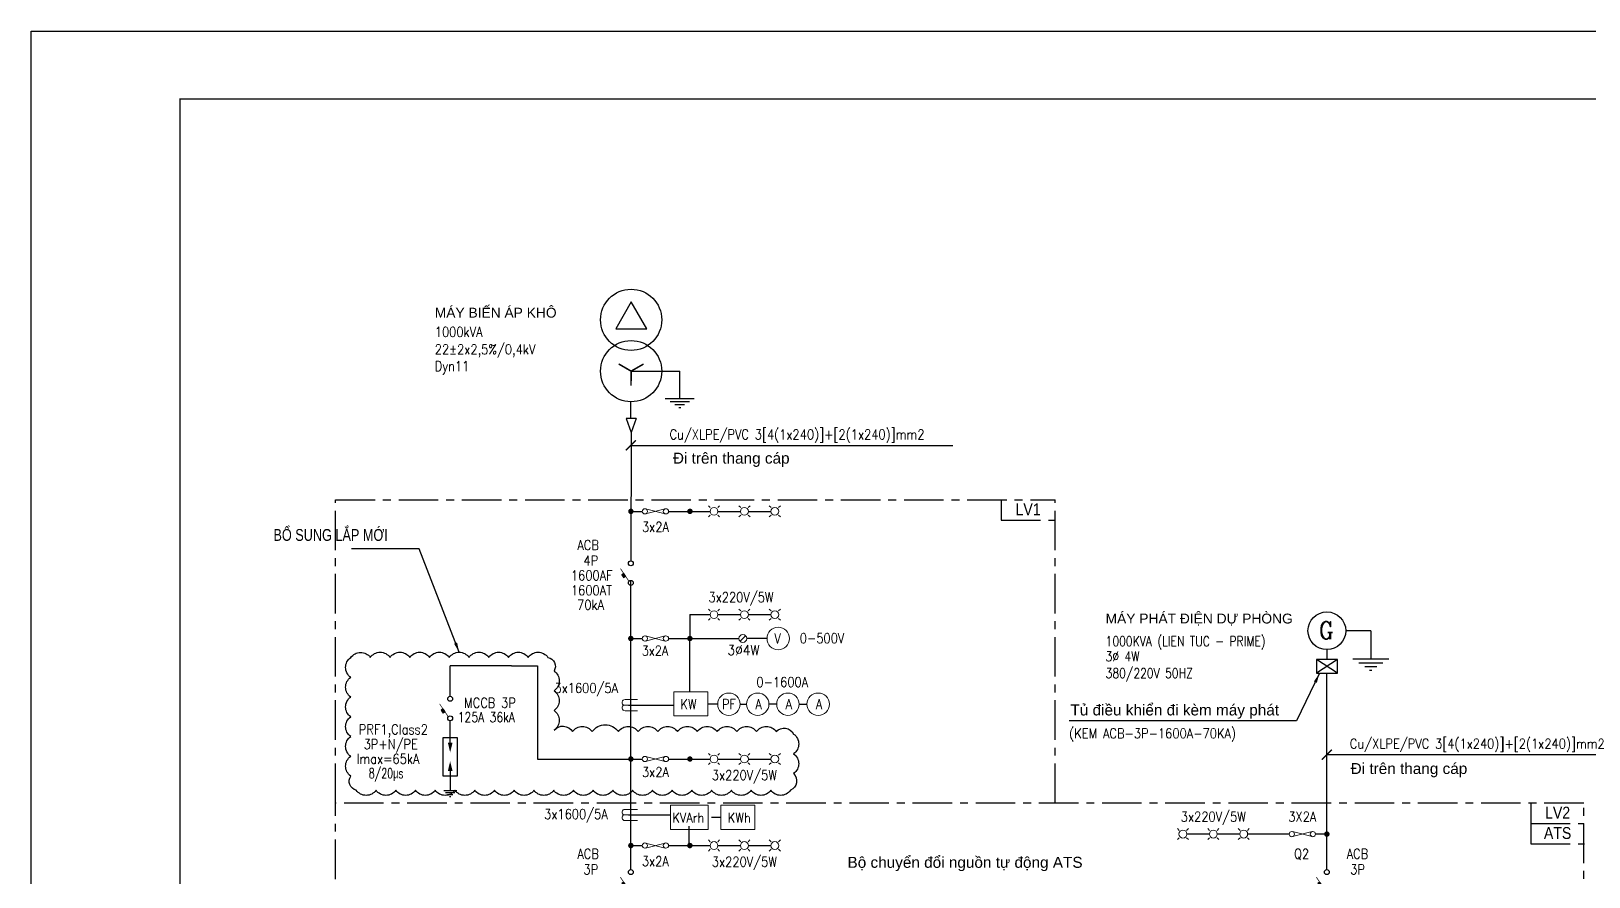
# Model space of a CAD drawing. Extents: x 268803 to 387487, y 137616 to 222547.
# Drawn here: x 268803 to 308259, y 201137 to 222547 of the extents above; entities that cross this region are included whole.
import ezdxf
from ezdxf.enums import TextEntityAlignment as Align

# ---------------------------------------------------------------- set-up
doc = ezdxf.new("R2010")
doc.units = 0
doc.header["$LTSCALE"] = 800
doc.header["$MEASUREMENT"] = 0
for name, pattern in [('CENTER', [2, 1.25, -0.25, 0.25, -0.25]), ('DASHED', [0.75, 0.5, -0.25]), ('HIDDEN', [2.3, 1.5, -0.8])]:
    doc.linetypes.add(name, pattern=pattern)
doc.layers.get('Defpoints').update_dxf_attribs({"color": 1})
for name, color, linetype, lineweight in [('0-----Control', 3, 'Continuous', 18), ('0---TBD', 2, 'Continuous', 30), ('0-CON', 7, 'Continuous', 0), ('Escutcheondoor', 2, 'CENTER', 15)]:
    doc.layers.add(name, color=color, linetype=linetype, lineweight=lineweight)
for name, color, linetype in [('0-----Dia-Line', 4, 'Continuous'), ('0-----Dia-Text', 3, 'Continuous'), ('0-----E-equip', 2, 'Continuous'), ('0-----E-LINE', 4, 'Continuous'), ('0-----E-text', 3, 'Continuous'), ('1. cot cao do', 6, 'TN-D300'), ('E-Revision', 30, 'Continuous'), ('E-TEXT ONG', 4, 'Continuous'), ('NETTHAY', 7, 'Continuous'), ('TBD', 2, 'Continuous')]:
    doc.layers.add(name, color=color, linetype=linetype)
doc.styles.add('E-TEXT GHI CHU', font='vn_vni.shx', dxfattribs={"width": 0.8})
doc.styles.add('ROMANC1', font='ROMANC1.shx')
doc.styles.add('ROMANS1', font='ROMANS1.shx', dxfattribs={"width": 0.7})
doc.styles.add('TEXT1', font='VHARIAL_1.TTF', dxfattribs={"width": 0.85, "height": 200})
doc.styles.add('TXT', font='txt.shx', dxfattribs={"width": 0.5})
doc.styles.add('VNARIAL', font='VHTIME.TTF')
doc.styles.add('VNROMANS', font='vncc-sim.shx', dxfattribs={"width": 0.6, "bigfont": 'vns.shx'})
doc.linetypes.add('TN-D300', pattern='A,10,-0.64,["TN-D300",TXT,S=0.8,R=0,X=-0.1,Y=-0.4],-5.5', length=16.14)
doc.dimstyles.new('D2', dxfattribs={"dimtxt": 250, "dimasz": 120, "dimexe": 100, "dimexo": 0, "dimgap": 100, "dimtad": 1, "dimdec": 0, "dimzin": 0, "dimdsep": 46, "dimtxsty": 'VNROMANS', "dimsah": 1, "dimcen": 0.09, "dimdle": 180, "dimclrd": 1, "dimclre": 1, "dimclrt": 7, "dimadec": 0, "dimazin": 0, "dimtfac": 1, "dimtdec": 0, "dimtix": 1, "dimtmove": 2, "dimatfit": 3, "dimfxl": 1, "dimtolj": 1, "dimtzin": 0, "dimarcsym": 0})

# ---------------------------------------------------------------- blocks, each defined once
blk = doc.blocks.new('*X3')
at = {"color": 0}
for p, q in [((153.2, 352.1), (154.9, 353.8)), ((153.3, 352), (155, 353.7)), ((153.4, 351.9), (155.1, 353.6)), ((153.5, 351.8), (155.2, 353.6)), ((153.6, 352.6), (154.8, 353.9)), ((153.6, 351.8), (155.3, 353.5)), ((153.7, 351.7), (155.4, 353.4)), ((153.8, 351.6), (155.6, 353.4)), ((153.9, 351.6), (155.7, 353.3)), ((154, 353.2), (154.7, 353.9)), ((154, 351.5), (155.8, 353.2)), ((154.1, 351.4), (155.8, 353.1)), ((154.2, 351.3), (155.5, 352.6)), ((154.3, 353.7), (154.6, 354)), ((154.3, 351.3), (155.1, 352)), ((154.4, 351.2), (154.8, 351.5))]:
    blk.add_line(p, q, dxfattribs=at)
blk = doc.blocks.new('N')
at = {"layer": '0---TBD'}
for p, q in [((413, -290), (468, -370)), ((468, -370), (589, -288)), ((531, -211), (586, -291))]:
    blk.add_line(p, q, dxfattribs=at)
at = {"layer": '0---TBD', "const_width": 29.4}
blk.add_lwpolyline([(210, -430), (743, -72)], dxfattribs=at)
at = {"layer": '0---TBD'}
for centre in [(0, 0), (800, 0)]:
    blk.add_circle(centre, 100, dxfattribs=at)
at = {"layer": '0---TBD', "xscale": 58.7430489610308, "yscale": 58.7430489610308, "zscale": 58.7430489610308, "rotation": 337.8096984042047}
blk.add_blockref('*X3', (-15728, -16042), dxfattribs=at)
blk = doc.blocks.new('W')
for p, q in [((-8.75, 0.97), (-1.25, -0.97)), ((-8.75, -0.97), (-1.25, 0.97))]:
    blk.add_line(p, q)
for centre in [(-9, 0), (-1, 0)]:
    blk.add_circle(centre, 1)
blk = doc.blocks.new('DI28')
at = {"layer": 'TBD'}
for p, q in [((0, 0), (0, -575)), ((-176.875, -650), (176.875, -650)), ((-103.75, -725), (103.75, -725)), ((-30.625, -800), (30.625, -800))]:
    blk.add_line(p, q, dxfattribs=at)
at = {"layer": 'TBD', "color": 4}
blk.add_line((-250, -575), (250, -575), dxfattribs=at)
blk = doc.blocks.new('A$C16AB3A3D')
at = {"layer": '0-CON', "const_width": 12}
blk.add_lwpolyline([(-40184, -600), (-600, -600), (-600, -29100), (-40184, -29100)], close=True, dxfattribs=at)
at = {"layer": 'Defpoints', "color": 1}
blk.add_lwpolyline([(-41503, 0), (0, 0), (0, -29700), (-41503, -29700)], close=True, dxfattribs=at)
blk = doc.blocks.new('KT MEC')
at = {"layer": '1. cot cao do', "linetype": 'Continuous', "ltscale": 2, "xscale": 0.01, "yscale": 0.01, "zscale": 0.01}
blk.add_blockref('A$C16AB3A3D', (415.03, 297), dxfattribs=at)
blk = doc.blocks.new('A$C055C3ED1')
at = {"layer": 'E-Revision'}
blk.add_lwpolyline([(-22471, 8784, -0.520567), (-21971, 8784, -0.520567), (-21471, 8784, -0.520567), (-20971, 8784, -0.520567), (-20471, 8784, -0.520567), (-19971, 8784, -0.520567), (-19471, 8784, -0.520567), (-18971, 8784, -0.520567), (-18471, 8784, -0.520567), (-18032, 8723, -0.520567), (-18032, 8223, -0.520567), (-18032, 7723, -0.520567), (-18109, 7300, -0.520567), (-18609, 7300, -0.520567), (-19109, 7300, -0.520567), (-19609, 7300, -0.520567), (-20109, 7300, -0.520567), (-20609, 7300, -0.520567), (-21109, 7300, -0.520567), (-21609, 7300, -0.520567), (-22109, 7300, -0.520567), (-22609, 7300, -0.520567), (-23109, 7300, -0.520567), (-23609, 7300, -0.520567), (-24109, 7300, -0.520567), (-24609, 7300, -0.520567), (-25109, 7300, -0.520567), (-25609, 7300, -0.520567), (-26109, 7300, -0.520567), (-26609, 7300, -0.520567), (-27109, 7300, -0.520567), (-27609, 7300, -0.520567), (-28109, 7300, -0.520567), (-28609, 7300, -0.520567), (-29109, 7300, -0.520567), (-29249, 7660, -0.520567), (-29249, 8160, -0.520567), (-29249, 8660, -0.520567), (-29249, 9160, -0.520567), (-29249, 9660, -0.520567), (-29249, 10160, -0.520567), (-29249, 10660, -0.520567), (-28754, 10664, -0.520567), (-28254, 10664, -0.520567), (-27754, 10664, -0.520567), (-27254, 10664, -0.520567), (-26754, 10664, -0.520567), (-26254, 10664, -0.520567), (-25754, 10664, -0.520567), (-25254, 10664, -0.520567), (-24754, 10664, -0.520567), (-24254, 10664, -0.520567), (-24099, 10319, -0.520567), (-24099, 9819, -0.520567), (-24099, 9319, -0.520567), (-24099, 8819, -0.520567), (-23634, 8784, -0.520567), (-23134, 8784, -0.520567), (-22471, 8784, -0.520567)], format="xyb", dxfattribs=at)
at = {"layer": 'E-TEXT ONG', "linetype": 'Continuous', "style": 'E-TEXT GHI CHU', "width": 0.8}
blk.add_text('BOÅ SUNG LAÉP MÔÙI', height=300, rotation=0.0004, dxfattribs=at).set_placement((-31207, 13614))
at = {"layer": '0-----E-text'}
blk.add_leader([(-26504, 10794), (-27520, 13413), (-29234, 13413)], dimstyle='D2', override={"dimasz": 250, "dimgap": 0.7, "dimtad": 0}, dxfattribs=at)

msp = doc.modelspace()

# ---------------------------------------------------------------- linework, layer by layer
at = {"color": 1, "linetype": 'CENTER'}
for p, q in [((276515, 210684), (294737, 210684)), ((276515, 203006), (276515, 210684)), ((294737, 203006), (294737, 210684)), ((308131, 203006), (276515, 203006)), ((276515, 188281), (276515, 203006)), ((308131, 196685), (308131, 203006))]:
    msp.add_line(p, q, dxfattribs=at)
at = {"color": 4, "const_width": 39.1}
msp.add_lwpolyline([(284315, 214120), (284000, 213940)], dxfattribs=at)
at = {"color": 1, "linetype": 'CENTER'}
for points in [[(293373, 210684), (293373, 210167), (294737, 210167)], [(306786, 203006), (306786, 202489), (308131, 202489)], [(306786, 202489), (306786, 201972), (308150, 201972)]]:
    msp.add_lwpolyline(points, dxfattribs=at)
msp.add_lwpolyline([(279231, 203697), (279602, 203697), (279602, 204654), (279231, 204654)], close=True)
at = {"color": 2}
for points in [[(279417, 204289, 0, 118, 0), (279417, 204531, 118, 118, 0)], [(279417, 204062, 0, 118, 0), (279417, 203820, 118, 118, 0)]]:
    msp.add_lwpolyline(points, format="xyseb", dxfattribs=at)
at = {"layer": '0-----Control'}
for p, q in [((285959, 210531), (286006, 210484)), ((286242, 210531), (286194, 210484)), ((286729, 210531), (286776, 210484)), ((287012, 210531), (286964, 210484)), ((287499, 210531), (287546, 210484)), ((287781, 210531), (287734, 210484)), ((286006, 210296), (285959, 210249)), ((286194, 210296), (286242, 210249)), ((286776, 210296), (286729, 210249)), ((286964, 210296), (287012, 210249)), ((287546, 210296), (287499, 210249)), ((287734, 210296), (287781, 210249)), ((285959, 207916), (286006, 207869)), ((286006, 207681), (285959, 207634)), ((286241, 207916), (286194, 207869)), ((286194, 207681), (286241, 207634)), ((286729, 207916), (286776, 207869)), ((286776, 207681), (286729, 207634)), ((287011, 207916), (286964, 207869)), ((286964, 207681), (287011, 207634)), ((287499, 207916), (287546, 207869)), ((287546, 207681), (287499, 207634)), ((287781, 207916), (287734, 207869)), ((287734, 207681), (287781, 207634)), ((286900, 207241), (286759, 207100)), ((284161, 205625), (283846, 205625)), ((283827, 205484), (284161, 205484)), ((284161, 205343), (283846, 205343)), ((285959, 204262), (286006, 204215)), ((286006, 204026), (285959, 203979)), ((286241, 204262), (286194, 204215)), ((286194, 204026), (286241, 203979)), ((286729, 204262), (286776, 204215)), ((286776, 204026), (286729, 203979)), ((287011, 204262), (286964, 204215)), ((286964, 204026), (287011, 203979)), ((287499, 204262), (287546, 204215)), ((287546, 204026), (287499, 203979)), ((287781, 204262), (287734, 204215)), ((287734, 204026), (287781, 203979)), ((284160, 202845), (283845, 202845)), ((283827, 202704), (284160, 202704)), ((284160, 202563), (283845, 202563)), ((285959, 202070), (286006, 202023)), ((286241, 202070), (286194, 202023)), ((286729, 202070), (286776, 202023)), ((287011, 202070), (286964, 202023)), ((287499, 202070), (287546, 202023)), ((287781, 202070), (287734, 202023)), ((297836, 202360), (297883, 202313)), ((297883, 202125), (297836, 202078)), ((298118, 202360), (298071, 202313)), ((298071, 202125), (298118, 202078)), ((298606, 202360), (298653, 202313)), ((298653, 202125), (298606, 202078)), ((298888, 202360), (298841, 202313)), ((298841, 202125), (298888, 202078)), ((299376, 202360), (299423, 202313)), ((299423, 202125), (299376, 202078)), ((299658, 202360), (299611, 202313)), ((299611, 202125), (299658, 202078)), ((286006, 201835), (285959, 201787)), ((286194, 201835), (286241, 201787)), ((286776, 201835), (286729, 201787)), ((286964, 201835), (287011, 201787)), ((287546, 201835), (287499, 201787)), ((287734, 201835), (287781, 201787))]:
    msp.add_line(p, q, dxfattribs=at)
at = {"layer": '0-----Control', "linetype": 'Continuous', "const_width": 33.3}
msp.add_lwpolyline([(283977, 207171, 1), (284011, 207171, 1)], format="xyb", close=True, dxfattribs=at)
at = {"layer": '0-----Control'}
for points in [[(285080, 205825), (285080, 205211), (285942, 205211), (285942, 205825)], [(285954, 202949), (285954, 202335), (284994, 202335), (284994, 202949)], [(287136, 202949), (287136, 202335), (286274, 202335), (286274, 202949)]]:
    msp.add_lwpolyline(points, close=True, dxfattribs=at)
for centre, radius in [((286100, 210390), 99.8), ((286870, 210390), 99.8), ((287640, 210390), 99.8), ((286100, 207775), 99.8), ((286870, 207775), 99.8), ((287640, 207775), 99.8), ((286829, 207171), 99.8), ((287726, 207171), 283), ((286477, 205507), 283), ((287207, 205507), 283), ((287972, 205507), 283), ((288738, 205507), 283), ((286100, 204120), 99.8), ((286870, 204120), 99.8), ((287640, 204120), 99.8), ((286100, 201929), 99.8), ((286870, 201929), 99.8), ((287640, 201929), 99.8), ((297977, 202219), 99.8), ((298747, 202219), 99.8), ((299517, 202219), 99.8)]:
    msp.add_circle(centre, radius, dxfattribs=at)
for centre, radius, start, end in [((283840, 205554), 71, 85.3461, 259.7663), ((283840, 205414), 71.2, 100.3628, 274.4864), ((283840, 202774), 71, 85.3461, 259.7663), ((283840, 202634), 71.2, 100.3628, 274.4864)]:
    msp.add_arc(centre, radius, start, end, dxfattribs=at)
at = {"layer": '0-----Dia-Line'}
for p, q in [((283994, 212743), (283994, 213165)), ((284000, 212383), (283994, 209137)), ((283994, 201319), (283994, 208641)), ((301623, 201319), (301623, 206291))]:
    msp.add_line(p, q, dxfattribs=at)
at = {"layer": '0-----Dia-Line', "color": 7, "linetype": 'HIDDEN', "ltscale": 5}
for p, q in [((283960, 210390), (284283, 210390)), ((284948, 210390), (286000, 210390)), ((286200, 210390), (286770, 210390)), ((286970, 210390), (287540, 210390)), ((285489, 207775), (286000, 207775)), ((285489, 207775), (285489, 207171)), ((286200, 207775), (286770, 207775)), ((286970, 207775), (287540, 207775)), ((283959, 207171), (284283, 207171)), ((284948, 207171), (286730, 207171)), ((285489, 205825), (285489, 207171)), ((287442, 207171), (286929, 207171)), ((280970, 206476), (279417, 206476)), ((279417, 205707), (279417, 206476)), ((280970, 206476), (281632, 206476)), ((281632, 206476), (281632, 204120)), ((283932, 205484), (285087, 205484)), ((286193, 205507), (285942, 205507)), ((286760, 205507), (286923, 205507)), ((287689, 205507), (287490, 205507)), ((288256, 205507), (288455, 205507)), ((279417, 204531), (279417, 205087)), ((281632, 204120), (283994, 204120)), ((283959, 204120), (284283, 204120)), ((284948, 204120), (286000, 204120)), ((286200, 204120), (286770, 204120)), ((286970, 204120), (287540, 204120)), ((298647, 202219), (298077, 202219)), ((299417, 202219), (298847, 202219)), ((300669, 202219), (299617, 202219)), ((301657, 202219), (301334, 202219)), ((283959, 201929), (284283, 201929)), ((284948, 201929), (286000, 201929)), ((286200, 201929), (286770, 201929)), ((286970, 201929), (287540, 201929))]:
    msp.add_line(p, q, dxfattribs=at)
at = {"layer": '0-----Dia-Line'}
msp.add_lwpolyline([(284003, 215695), (283609, 215011), (284398, 215011)], close=True, dxfattribs=at)
at = {"layer": '0-----Dia-Line', "const_width": 39.1}
for points in [[(283685, 214122), (284000, 213940)], [(284000, 213940), (283998, 213576)]]:
    msp.add_lwpolyline(points, dxfattribs=at)
at = {"layer": '0-----Dia-Line', "const_width": 68.9}
for points in [[(283960, 210390, -1), (284028, 210390, -1)], [(285455, 210390, -1), (285524, 210390, -1)], [(283959, 207171, -1), (284028, 207171, -1)], [(285455, 207171, -1), (285524, 207171, -1)], [(283959, 204120, -1), (284028, 204120, -1)], [(285455, 204120, -1), (285523, 204120, -1)], [(301657, 202219, 1), (301589, 202219, 1)], [(283959, 201929, -1), (284028, 201929, -1)], [(285454, 201929, -1), (285523, 201929, -1)]]:
    msp.add_lwpolyline(points, format="xyb", close=True, dxfattribs=at)
at = {"layer": '0-----E-equip', "color": 2}
for p in [(284000, 213940), (285232, 213242)]:
    msp.add_line(p, (285232, 213940), dxfattribs=at)
at = {"layer": '0-----E-equip', "color": 3}
for p, q in [((285600, 213242), (284864, 213242)), ((285477, 213165), (284986, 213165)), ((285355, 213087), (285109, 213087)), ((285256, 213010), (285207, 213010)), ((302281, 206654), (303190, 206654)), ((302433, 206558), (303039, 206558)), ((302584, 206463), (302887, 206463)), ((302706, 206367), (302766, 206367))]:
    msp.add_line(p, q, dxfattribs=at)
at = {"layer": '0-----E-equip'}
for p, q in [((284129, 212743), (283872, 212743)), ((283872, 212743), (284000, 212383)), ((284129, 212743), (284000, 212383))]:
    msp.add_line(p, q, dxfattribs=at)
for centre, radius in [((284000, 215239), 775), ((284000, 213940), 775), ((301623, 207367), 478)]:
    msp.add_circle(centre, radius, dxfattribs=at)
at = {"layer": '0-----E-LINE', "color": 2}
for q in [(302101, 207367), (302736, 206654)]:
    msp.add_line((302736, 207367), q, dxfattribs=at)
at = {"layer": '0-----E-LINE'}
for p, q in [((301623, 206889), (301623, 206641)), ((279417, 203820), (279417, 203697))]:
    msp.add_line(p, q, dxfattribs=at)
at = {"layer": '0-----E-LINE', "linetype": 'Continuous'}
msp.add_line((279417, 204525), (279417, 205087), dxfattribs=at)
at = {"layer": 'NETTHAY', "linetype": 'Continuous', "ltscale": 0.2}
for p, q in [((283932, 202704), (284994, 202704)), ((285474, 201929), (285474, 202419))]:
    msp.add_line(p, q, dxfattribs=at)
at = {"layer": 'NETTHAY', "linetype": 'HIDDEN', "ltscale": 0.2}
msp.add_line((286274, 202642), (285954, 202642), dxfattribs=at)
at = {"layer": 'TBD'}
for p, q in [((301889, 206641), (301357, 206291)), ((301889, 206641), (301357, 206641)), ((301889, 206291), (301357, 206641)), ((301357, 206641), (301357, 206291)), ((301889, 206291), (301889, 206641)), ((301357, 206291), (301889, 206291))]:
    msp.add_line(p, q, dxfattribs=at)

# ---------------------------------------------------------------- block references
at = {"layer": '0-----Control', "rotation": 180}
for p, xscale, yscale, zscale in [((284948, 210390), -66.56343749944656, 66.56343749997203, 66.56343750000224), ((284948, 207171), -66.56343749944656, 66.56343749997203, 66.56343750000224), ((284948, 204120), -66.56343749948428, 66.56343749997905, 66.5634374999979), ((300669, 202219), 66.56343749944656, 66.56343749944656, 66.56343749944656), ((284948, 201929), -66.56343749944656, 66.56343749997203, 66.56343750000224)]:
    msp.add_blockref('W', p, dxfattribs=dict(at, xscale=xscale, yscale=yscale, zscale=zscale))
at = {"layer": '0-----E-equip', "xscale": 0.6198499998896293, "yscale": 0.6198499998896293, "zscale": 0.6198499998896293, "rotation": 270}
for p in [(283994, 209075), (279417, 205645), (283994, 201257), (301623, 201257)]:
    msp.add_blockref('N', p, dxfattribs=at)
at = {"layer": '0-----E-equip', "xscale": 0.6580224001372699, "yscale": 0.6580224001372699, "zscale": 0.6580224001372699}
msp.add_blockref('DI28', (279417, 203697), dxfattribs=at)
at = {"layer": '1. cot cao do', "linetype": 'Continuous', "xscale": 285.963274436041, "yscale": 285.963274436041, "zscale": 285.963274436041}
msp.add_blockref('KT MEC', (268803, 137616), dxfattribs=at)
at = {"layer": 'E-Revision'}
msp.add_blockref('A$C055C3ED1', (306148, 196029), dxfattribs=at)

# ---------------------------------------------------------------- texts
at = {"layer": '0-----Dia-Text', "linetype": 'DASHED', "style": 'ROMANS1', "width": 0.8}
for s, p in [('1000KVA (LIEN TUC - PRIME)', (296018, 206977)), ('3%%C 4W', (296018, 206593)), ('380/220V 50HZ', (296018, 206168))]:
    msp.add_text(s, height=250, dxfattribs=at).set_placement(p)
at = {"layer": '0-----E-equip', "color": 6, "style": 'ROMANC1', "width": 0.85}
msp.add_text('G', height=440, dxfattribs=at).set_placement((301611, 207378, 23580), align=Align.MIDDLE)
at = {"layer": '0-----E-text', "color": 6, "style": 'TEXT1'}
for s, p in [('m¸y biÕn ¸p kh«', (279027, 215295)), ('M¸Y PH¸T §IÖN Dù PHßNG', (296018, 207551))]:
    msp.add_text(s, height=250, dxfattribs=at).set_placement(p)
at = {"layer": '0-----E-text', "style": 'ROMANS1'}
for s, width, p in [('1000kVA', 0.85, (279027, 214808)), ('22%%P2x2,5%%%/0,4kV', 0.85, (279027, 214366)), ('Dyn11', 0.85, (279027, 213942)), ('Cu/XLPE/PVC 3[4(1x240)]+[2(1x240)]mm2', 0.85, (284974, 212213)), ('ACB', 0.85, (282638, 209412)), ('4P', 0.85, (282792, 209017)), ('1600AF', 0.85, (282476, 208642)), ('1600AT', 0.85, (282476, 208266)), ('3x220V/5W', 0.85, (285960, 208091)), ('0-500V', 0.85, (288272, 207052)), ('3x1600/5A', 0.85, (282058, 205792)), ('0-1600A', 0.85, (287174, 205943)), ('KW', 0.85, (285250, 205386)), ('125A 36kA ', 0.8, (279610, 205055)), ('(KEM ACB-3P-1600A-70KA)', 0.85, (295096, 204644)), ('Cu/XLPE/PVC 3[4(1x240)]+[2(1x240)]mm2', 0.85, (302205, 204383)), ('3x1600/5A', 0.85, (281797, 202600)), ('KVArh', 0.85, (285044, 202510)), ('KWh', 0.85, (286448, 202510)), ('ACB', 0.85, (282638, 201595)), ('Q2', 0.85, (300791, 201595)), ('ACB', 0.85, (302124, 201595)), ('3P', 0.85, (282792, 201200)), ('3P', 0.85, (302215, 201200))]:
    msp.add_text(s, height=250, dxfattribs=dict(at, width=width)).set_placement(p)
at = {"layer": '0-----E-text'}
for s, height, style, width, p in [('LV1', 300, 'TEXT1', 0.85, (294055, 210291)), ('3x2A', 250, 'ROMANS1', 0.85, (284616, 209871)), ('3x2A', 250, 'ROMANS1', 0.833919, (284604, 206738)), ('3x2A', 250, 'ROMANS1', 0.85, (284616, 203666)), ('3x220V/5W', 250, 'ROMANS1', 0.85, (286870, 203586)), ('3x220V/5W', 250, 'ROMANS1', 0.85, (298747, 202534)), ('LV2', 300, 'TEXT1', 0.85, (307468, 202613)), ('3X2A', 250, 'ROMANS1', 0.85, (301001, 202534)), ('ats', 300, 'TEXT1', 0.85, (307468, 202096)), ('3x2A', 250, 'ROMANS1', 0.85, (284615, 201409)), ('3x220V/5W', 250, 'ROMANS1', 0.85, (286870, 201394))]:
    msp.add_text(s, height=height, dxfattribs=dict(at, style=style, width=width)).set_placement(p, align=Align.CENTER)
at = {"layer": '0-----E-text', "color": 6, "style": 'ROMANS1', "width": 0.85}
msp.add_text('70kA', height=250, dxfattribs=at).set_placement((282631, 207898))
at = {"layer": '0-----E-text', "style": 'ROMANS1', "width": 0.85}
for s, p in [('V', (287711, 207171)), ('PF', (286479, 205507)), ('A', (287228, 205507)), ('A', (287994, 205507)), ('A', (288760, 205507))]:
    msp.add_text(s, height=250, dxfattribs=at).set_placement(p, align=Align.MIDDLE)
at = {"layer": '0-----E-text', "style": 'ROMANS1', "width": 0.833919}
msp.add_text('3%%C4W', height=250, dxfattribs=at).set_placement((286441, 206753), (287256, 206753), align=Align.FIT)
at = {"layer": '0-----E-text', "linetype": 'Continuous', "style": 'ROMANS1', "width": 0.85}
msp.add_text('MCCB 3P', height=250, dxfattribs=at).set_placement((280426, 205418), align=Align.CENTER)
for s, p in [('PRF1,Class2', (277103, 204743)), ('3P+N/PE', (277225, 204370)), ('Imax=65kA', (277046, 203999))]:
    msp.add_text(s, height=250, dxfattribs=at).set_placement(p)
at = {"layer": '0-----E-text', "linetype": 'Continuous', "insert": (277356, 203885), "char_height": 250, "width": 1378.46, "attachment_point": 1, "style": 'ROMANS1'}
msp.add_mtext('\\A1;8/20{\\fSymbol|b0|i0|c2|p18;m}s', dxfattribs=at)
at = {"layer": 'Escutcheondoor', "color": 2, "linetype": 'ByBlock', "lineweight": -3, "ltscale": 0.013, "char_height": 277.78, "attachment_point": 1, "style": 'VNARIAL'}
for s, insert, width in [('{\\fArial|b0|i0|c0|p34;Đi trên thang cáp}', (285059, 211876), 5019.44), ('{\\fArial|b0|i0|c0|p34;Tủ điều khiển đi kèm máy phát}', (295128, 205501), 5763.89), ('{\\fArial|b0|i0|c0|p34;Đi trên thang cáp}', (302225, 204018), 5019.44), ('{\\fArial|b0|i0|c0|p34;Bộ chuyển đổi nguồn tự động ATS}', (289481, 201643), 6300)]:
    msp.add_mtext(s, dxfattribs=dict(at, insert=insert, width=width))

# ---------------------------------------------------------------- leaders
at = {"layer": '0-----E-text'}
for points, override in [([(283994, 212060), (292146, 212060)], {"dimasz": 250, "dimgap": 0.7, "dimtad": 0, "dimldrblk": 'ArchTick'}), ([(301439, 206291), (300856, 205084), (295096, 205084)], {"dimasz": 250, "dimgap": 0.7, "dimtad": 0}), ([(301623, 204230), (309382, 204230)], {"dimasz": 250, "dimgap": 0.7, "dimtad": 0, "dimldrblk": 'ArchTick'})]:
    msp.add_leader(points, dimstyle='D2', override=override, dxfattribs=at)

doc.saveas('drawing.dxf')
